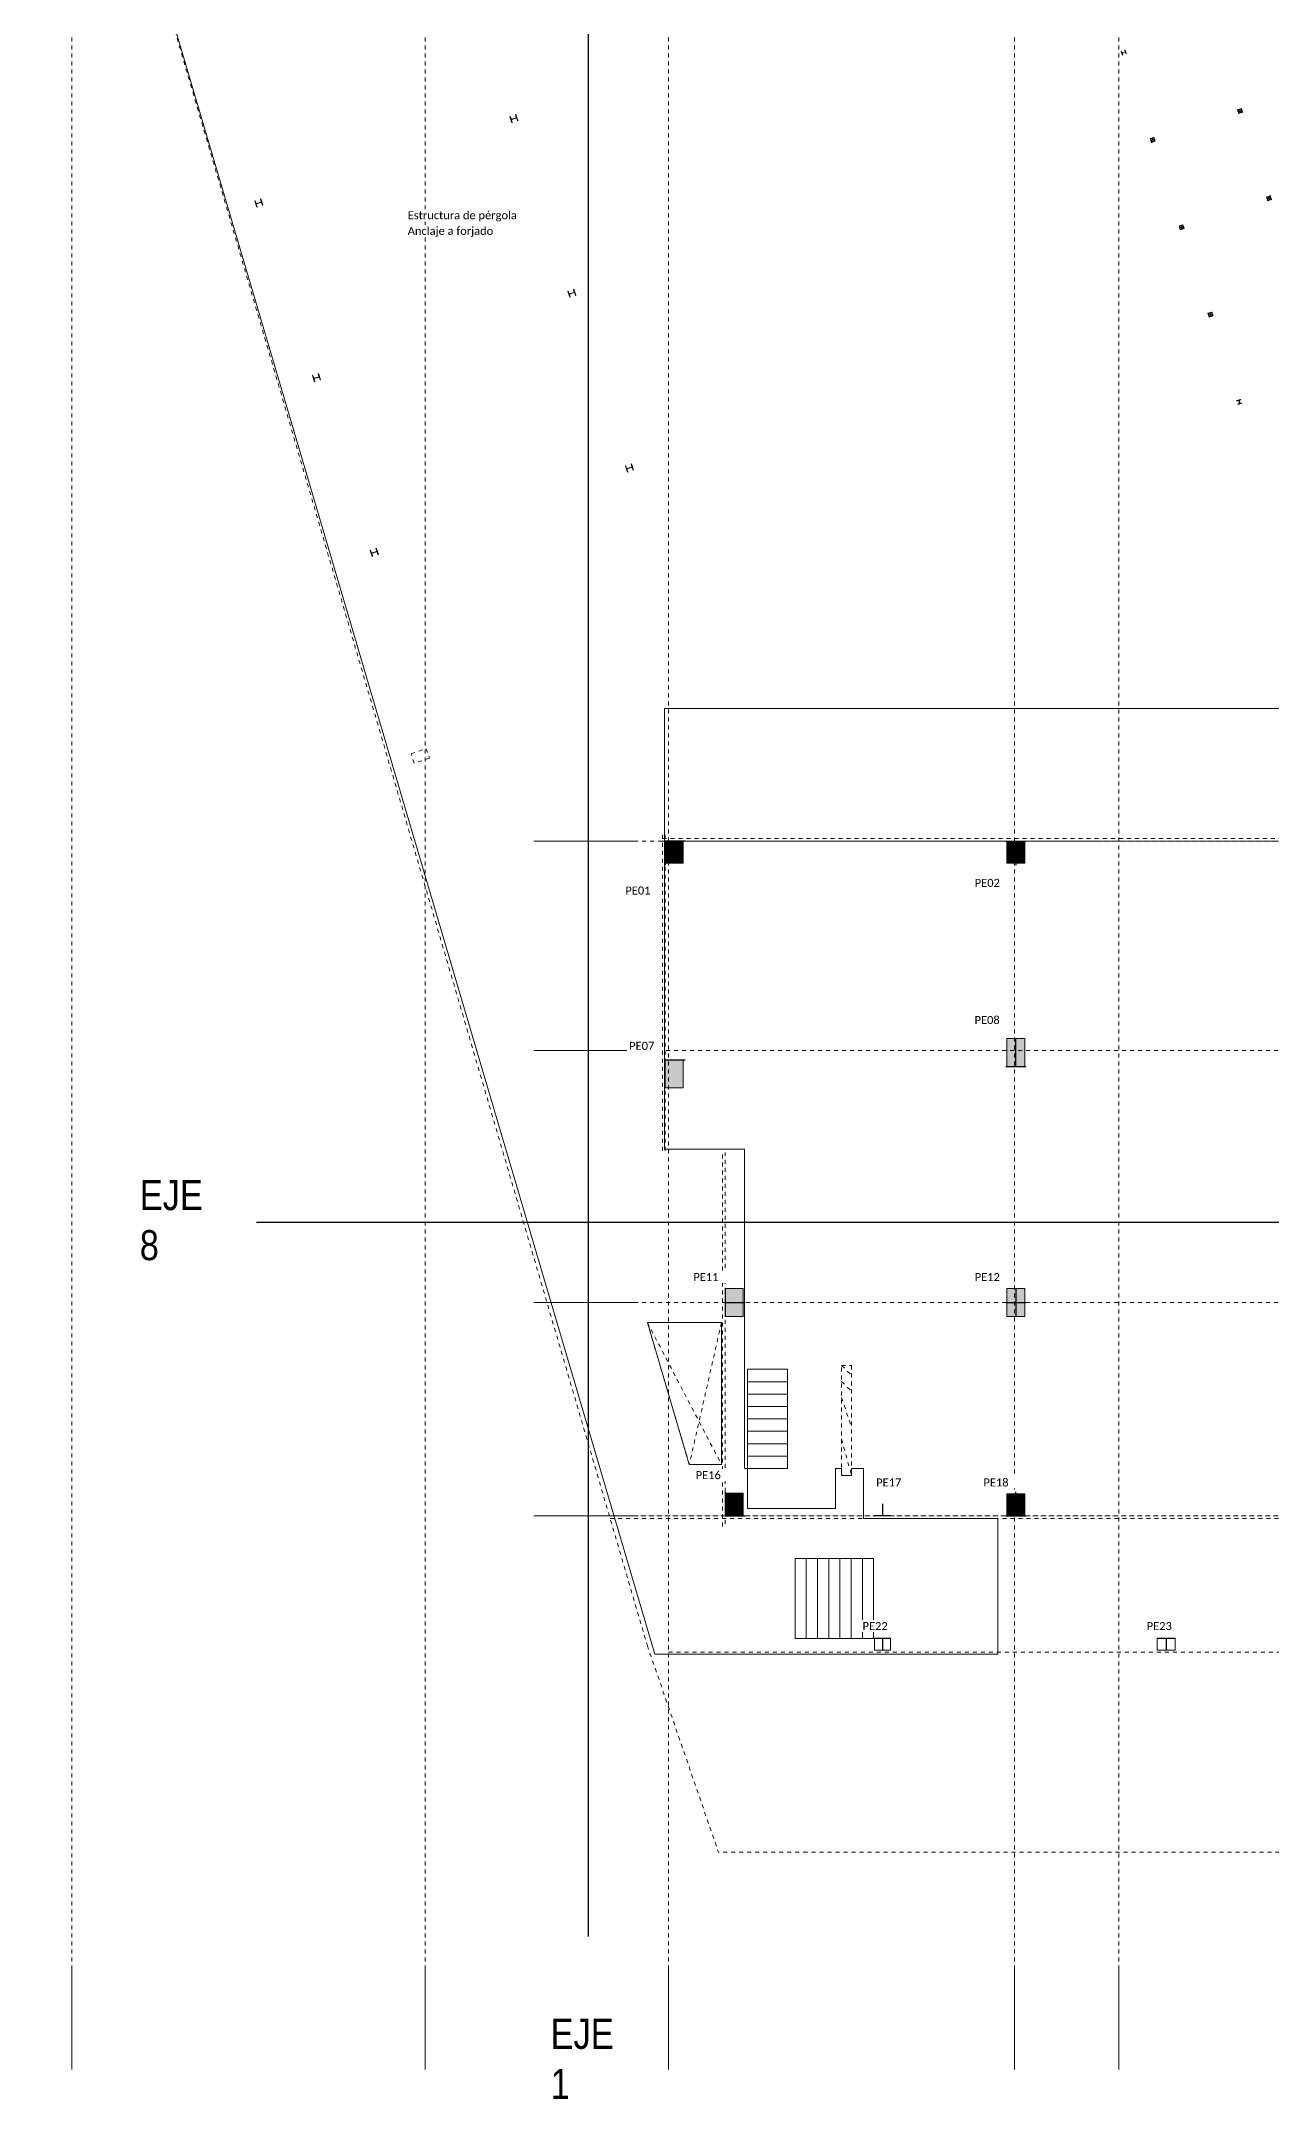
# Model space of a CAD drawing. Header units: millimetres. Extents: x -65 to 53, y -59 to 44.
# Drawn here: x -48.1 to -17.3, y -59 to -7.6 of the extents above; entities that cross this region are included whole.
import ezdxf

# ---------------------------------------------------------------- set-up
doc = ezdxf.new("R2010")
doc.units = ezdxf.units.MM
doc.linetypes.add('Trazo general', pattern=[0.001875, 0.00125, -0.000625])
for name, color, linetype, lineweight, true_color in [('0-AR-TXT-1', 1, 'Continuous', 5, 0xff0000), ('0-AR-TXT-2', 5, 'Continuous', 5, 0x0000ff), ('00-AUX-5', 7, 'Continuous', 25, 0xff8000), ('00-AUX-6', 5, 'Trazo general', 5, 0x0000ff), ('1-AR-PILARES-1', 7, 'Continuous', 5, 0xc0c0c0), ('REJILLA-1', 7, 'Continuous', 5, 0x008080), ('REJILLA-2', 7, 'Trazo general', 5, 0x008080)]:
    doc.layers.add(name, color=color, linetype=linetype, lineweight=lineweight, true_color=true_color)
for name, color, linetype, lineweight in [('00-AUX-1', 7, 'Trazo general', 5), ('1-AR-ESCALERA', 7, 'Continuous', 5), ('1-AR-PILARES', 7, 'Continuous', 5), ('1-AR-VISTA', 7, 'Continuous', 5)]:
    doc.layers.add(name, color=color, linetype=linetype, lineweight=lineweight)
doc.layers.add('EJES DE REPLANTEO', color=30, linetype='Continuous')
doc.styles.add('Calibri', font='calibri.ttf', dxfattribs={"height": 0.2})
doc.styles.add('FS_Technic', font='technic_.ttf', dxfattribs={"height": 2.5})

# ---------------------------------------------------------------- blocks, each defined once
blk = doc.blocks.new('Metálico - HEB - HEB 100-5133296-Planta baja - forjado 03- STR')
at = {"layer": '1-AR-PILARES-1'}
blk.add_hatch(color=256, dxfattribs=at).paths.add_polyline_path([(-0.05, -0.05), (0.05, -0.05), (0.05, -0.04), (0.015, -0.04), (0.007, -0.036), (0.003, -0.028), (0.003, 0.028), (0.007, 0.036), (0.015, 0.04), (0.05, 0.04), (0.05, 0.05), (-0.05, 0.05), (-0.05, 0.04), (-0.015, 0.04), (-0.007, 0.036), (-0.003, 0.028), (-0.003, -0.028), (-0.007, -0.036), (-0.015, -0.04), (-0.05, -0.04)])
at = {"layer": '1-AR-PILARES'}
for p, q in [((-0.05, 0.05), (-0.05, 0.04)), ((0.05, 0.05), (-0.05, 0.05)), ((-0.05, 0.04), (-0.015, 0.04)), ((-0.003, 0.028), (-0.003, -0.028)), ((0.003, -0.028), (0.003, 0.028)), ((0.015, 0.04), (0.05, 0.04)), ((0.05, 0.04), (0.05, 0.05)), ((-0.015, -0.04), (-0.05, -0.04)), ((-0.05, -0.04), (-0.05, -0.05)), ((-0.05, -0.05), (0.05, -0.05)), ((0.05, -0.04), (0.015, -0.04)), ((0.05, -0.05), (0.05, -0.04))]:
    blk.add_line(p, q, dxfattribs=at)
for centre, start, end in [((-0.015, 0.028), 0, 90), ((0.015, 0.028), 90, 180), ((-0.015, -0.028), 270, 0), ((0.015, -0.028), 180, 270)]:
    blk.add_arc(centre, 0.012, start, end, dxfattribs=at)
blk = doc.blocks.new('Metálico - HEB - HEB 160-12914162-Planta baja - forjado 03- STR')
at = {"layer": '1-AR-PILARES-1'}
blk.add_hatch(color=256, dxfattribs=at).paths.add_polyline_path([(0.08, -0.08), (0.08, -0.07), (0.015, -0.07), (0.007, -0.066), (0.003, -0.058), (0.003, 0.058), (0.007, 0.066), (0.015, 0.07), (0.08, 0.07), (0.08, 0.08), (-0.08, 0.08), (-0.08, 0.07), (-0.015, 0.07), (-0.007, 0.066), (-0.003, 0.058), (-0.003, -0.058), (-0.007, -0.066), (-0.015, -0.07), (-0.08, -0.07), (-0.08, -0.08)])
at = {"layer": '1-AR-PILARES'}
for p, q in [((-0.08, 0.08), (-0.08, 0.07)), ((0.08, 0.08), (-0.08, 0.08)), ((-0.08, 0.07), (-0.015, 0.07)), ((-0.003, 0.058), (-0.003, -0.058)), ((0.003, -0.058), (0.003, 0.058)), ((0.015, 0.07), (0.08, 0.07)), ((0.08, 0.07), (0.08, 0.08)), ((-0.015, -0.07), (-0.08, -0.07)), ((-0.08, -0.07), (-0.08, -0.08)), ((-0.08, -0.08), (0.08, -0.08)), ((0.08, -0.07), (0.015, -0.07)), ((0.08, -0.08), (0.08, -0.07))]:
    blk.add_line(p, q, dxfattribs=at)
for centre, start, end in [((-0.015, 0.058), 0, 90), ((0.015, 0.058), 90, 180), ((-0.015, -0.058), 270, 0), ((0.015, -0.058), 180, 270)]:
    blk.add_arc(centre, 0.012, start, end, dxfattribs=at)

msp = doc.modelspace()

# ---------------------------------------------------------------- hatches: boundary and pattern name
at = {"layer": '1-AR-PILARES-1'}
for points in [[(-32.48992, -28.12201), (-32.03992, -28.12201), (-32.03992, -27.57201), (-32.48992, -27.57201)], [(-23.50492, -28.12201), (-23.50492, -27.57201), (-23.95492, -27.57201), (-23.95492, -28.12201)], [(-23.50492, -33.20201), (-23.50492, -32.50201), (-23.95492, -32.50201), (-23.95492, -33.20201)], [(-32.03992, -33.73201), (-32.03992, -33.03201), (-32.48992, -33.03201), (-32.48992, -33.73201)], [(-30.53992, -39.45201), (-30.53992, -38.75201), (-30.98992, -38.75201), (-30.98992, -39.45201)], [(-23.50492, -39.45201), (-23.50492, -38.75201), (-23.95492, -38.75201), (-23.95492, -39.45201)], [(-30.98992, -44.42201), (-30.53992, -44.42201), (-30.53992, -43.87201), (-30.98992, -43.87201)], [(-23.50492, -44.43201), (-23.50492, -43.88201), (-23.95492, -43.88201), (-23.95492, -44.43201)]]:
    msp.add_hatch(color=256, dxfattribs=at).paths.add_polyline_path(points)

# ---------------------------------------------------------------- linework, layer by layer
at = {"layer": '00-AUX-1'}
for p, q in [((-38.8414, -25.38439), (-38.46198, -25.25774)), ((-38.76225, -25.62153), (-38.8414, -25.38439)), ((-38.38283, -25.49488), (-38.76225, -25.62153)), ((-38.46198, -25.25774), (-38.38283, -25.49488)), ((-31.88975, -43.15201), (-32.93698, -39.60201)), ((-32.93698, -39.60201), (-31.08492, -39.60201)), ((-32.93698, -39.60201), (-31.08492, -43.15201)), ((-31.08492, -39.60201), (-31.88975, -43.15201)), ((-31.08492, -39.60201), (-31.08492, -43.15201)), ((-28.08492, -43.42701), (-28.08492, -40.67701)), ((-28.08492, -40.67701), (-27.83492, -40.67701)), ((-28.08492, -40.67701), (-27.83492, -40.92701)), ((-28.08492, -41.07701), (-27.83492, -41.32701)), ((-27.83492, -40.67701), (-27.83492, -43.42701)), ((-28.08492, -41.47701), (-27.83492, -42.22701)), ((-28.08492, -42.51379), (-27.83492, -43.42701)), ((-31.08492, -43.15201), (-31.88975, -43.15201)), ((-27.83492, -43.42701), (-28.08492, -43.42701))]:
    msp.add_line(p, q, dxfattribs=at)
at = {"layer": '00-AUX-5'}
for p, q in [((-31.98992, -27.57201), (-32.48992, -27.57201)), ((-32.48992, -27.57201), (-32.48992, -28.17201)), ((-23.97992, -27.57201), (-23.47992, -27.57201)), ((-23.72992, -27.57201), (-23.72992, -28.17201)), ((-23.72992, -33.20201), (-23.72992, -32.50201)), ((-32.48992, -33.73201), (-32.48992, -33.03201)), ((-32.48992, -33.03201), (-31.98992, -33.03201)), ((-23.97992, -33.20201), (-23.47992, -33.20201)), ((-30.98992, -38.75201), (-30.98992, -39.45201)), ((-23.72992, -38.75201), (-23.72992, -39.45201)), ((-30.98992, -39.10201), (-30.48992, -39.10201)), ((-23.97992, -39.10201), (-23.47992, -39.10201)), ((-30.98992, -43.83201), (-30.98992, -44.43201)), ((-27.05992, -44.13201), (-27.05992, -44.43201)), ((-23.72992, -44.43201), (-23.72992, -43.83201)), ((-30.98992, -44.43201), (-30.48992, -44.43201)), ((-26.85992, -44.43201), (-27.25992, -44.43201)), ((-23.97992, -44.43201), (-23.47992, -44.43201)), ((-27.25992, -47.49201), (-26.85992, -47.49201)), ((-27.05992, -47.49201), (-27.05992, -47.79201)), ((-20.19992, -47.49201), (-19.74992, -47.49201)), ((-19.97492, -47.49201), (-19.97492, -47.79201))]:
    msp.add_line(p, q, dxfattribs=at)
at = {"layer": '00-AUX-6'}
for p, q in [((-47.49795, 2.10486), (-32.93783, -47.67945)), ((-32.55992, -35.31201), (-32.55992, -27.41201)), ((-32.55992, -27.50201), (26.26008, -27.50201)), ((-32.55992, -27.57201), (26.26008, -27.57201)), ((-32.48992, -35.31201), (-32.48992, -27.41201)), ((-31.05992, -44.70201), (-31.05992, -35.35201)), ((-30.98992, -44.63201), (-30.98992, -35.35201)), ((-33.90174, -44.43201), (43.26008, -44.43201)), ((-33.86711, -44.50201), (43.26008, -44.50201)), ((-32.93783, -47.67945), (-31.16105, -52.84245)), ((-32.40583, -47.84245), (43.26008, -47.84245)), ((43.26008, -52.84245), (-31.16105, -52.84245))]:
    msp.add_line(p, q, dxfattribs=at)
at = {"layer": '1-AR-ESCALERA'}
for p, q in [((-29.43492, -40.77241), (-30.43492, -40.77241)), ((-30.43492, -40.77241), (-30.43492, -43.25241)), ((-29.43492, -40.77241), (-30.43492, -40.77241)), ((-29.43492, -41.08241), (-30.43492, -41.08241)), ((-29.43492, -40.77241), (-29.43492, -43.25241)), ((-29.43492, -41.39241), (-30.43492, -41.39241)), ((-29.43492, -41.70241), (-30.43492, -41.70241)), ((-29.43492, -42.01241), (-30.43492, -42.01241)), ((-29.43492, -42.32241), (-30.43492, -42.32241)), ((-29.43492, -42.63241), (-30.43492, -42.63241)), ((-29.43492, -42.94241), (-30.43492, -42.94241)), ((-29.43492, -43.25241), (-30.43492, -43.25241)), ((-29.24532, -45.50201), (-29.24532, -47.50201)), ((-29.24532, -45.50201), (-27.28532, -45.50201)), ((-29.24532, -45.50201), (-29.24532, -47.50201)), ((-28.96532, -45.50201), (-28.96532, -47.50201)), ((-28.68532, -45.50201), (-28.68532, -47.50201)), ((-28.40532, -45.50201), (-28.40532, -47.50201)), ((-28.12532, -45.50201), (-28.12532, -47.50201)), ((-27.84532, -45.50201), (-27.84532, -47.50201)), ((-27.56532, -45.50201), (-27.56532, -47.50201)), ((-27.28532, -45.50201), (-27.28532, -47.50201)), ((-29.24532, -47.50201), (-27.28532, -47.50201))]:
    msp.add_line(p, q, dxfattribs=at)
at = {"layer": '1-AR-PILARES'}
for p, q in [((-32.03992, -27.57201), (-32.48992, -27.57201)), ((-32.48992, -27.57201), (-32.48992, -28.12201)), ((-32.03992, -28.12201), (-32.03992, -27.57201)), ((-23.50492, -27.57201), (-23.95492, -27.57201)), ((-23.95492, -27.57201), (-23.95492, -28.12201)), ((-23.50492, -28.12201), (-23.50492, -27.57201)), ((-32.48992, -28.12201), (-32.03992, -28.12201)), ((-23.95492, -28.12201), (-23.50492, -28.12201)), ((-23.50492, -32.50201), (-23.95492, -32.50201)), ((-23.95492, -32.50201), (-23.95492, -33.20201)), ((-23.50492, -33.20201), (-23.50492, -32.50201)), ((-32.03992, -33.03201), (-32.48992, -33.03201)), ((-32.48992, -33.03201), (-32.48992, -33.73201)), ((-32.03992, -33.73201), (-32.03992, -33.03201)), ((-23.95492, -33.20201), (-23.50492, -33.20201)), ((-32.48992, -33.73201), (-32.03992, -33.73201)), ((-30.53992, -38.75201), (-30.98992, -38.75201)), ((-30.98992, -38.75201), (-30.98992, -39.45201)), ((-30.53992, -39.45201), (-30.53992, -38.75201)), ((-23.50492, -38.75201), (-23.95492, -38.75201)), ((-23.95492, -38.75201), (-23.95492, -39.45201)), ((-23.50492, -39.45201), (-23.50492, -38.75201)), ((-30.98992, -39.45201), (-30.53992, -39.45201)), ((-23.95492, -39.45201), (-23.50492, -39.45201)), ((-30.98992, -43.87201), (-30.98992, -44.42201)), ((-30.53992, -43.87201), (-30.98992, -43.87201)), ((-30.53992, -44.42201), (-30.53992, -43.87201)), ((-23.50492, -43.88201), (-23.95492, -43.88201)), ((-23.95492, -43.88201), (-23.95492, -44.43201)), ((-23.50492, -44.43201), (-23.50492, -43.88201)), ((-30.98992, -44.42201), (-30.53992, -44.42201)), ((-23.95492, -44.43201), (-23.50492, -44.43201)), ((-26.85992, -47.49201), (-27.25992, -47.49201)), ((-27.25992, -47.79201), (-27.25992, -47.49201)), ((-26.85992, -47.79201), (-27.25992, -47.79201)), ((-26.85992, -47.79201), (-26.85992, -47.49201)), ((-19.74992, -47.49201), (-20.19992, -47.49201)), ((-20.19992, -47.79201), (-20.19992, -47.49201)), ((-19.74992, -47.79201), (-20.19992, -47.79201)), ((-19.74992, -47.79201), (-19.74992, -47.49201))]:
    msp.add_line(p, q, dxfattribs=at)
at = {"layer": '1-AR-VISTA'}
for p, q in [((-32.75256, -47.89201), (-48.08542, 4.08446)), ((-32.50992, -24.25201), (-32.50992, -35.26701)), ((-14.97992, -24.25201), (-32.50992, -24.25201)), ((-32.50992, -35.26701), (-30.50992, -35.26701)), ((-30.50992, -35.26701), (-30.50992, -43.25201)), ((-31.08492, -39.60201), (-32.93698, -39.60201)), ((-32.93698, -39.60201), (-31.88975, -43.15201)), ((-31.08492, -43.15201), (-31.08492, -39.60201)), ((-31.88975, -43.15201), (-31.08492, -43.15201)), ((-30.50992, -43.25201), (-30.43492, -43.25201)), ((-30.43492, -43.25241), (-30.43492, -44.25201)), ((-28.23532, -43.25201), (-28.08492, -43.25201)), ((-28.23532, -44.25201), (-28.23532, -43.25201)), ((-28.08492, -43.25201), (-28.08492, -43.42701)), ((-28.08492, -43.42701), (-27.83492, -43.42701)), ((-27.83492, -43.25201), (-27.53532, -43.25201)), ((-27.83492, -43.42701), (-27.83492, -43.25201)), ((-27.53532, -43.25201), (-27.53532, -44.50201)), ((-30.43492, -44.25201), (-28.23532, -44.25201)), ((-27.53532, -44.50201), (-24.17992, -44.50201)), ((-24.17992, -44.50201), (-24.17992, -47.89201)), ((-24.17992, -47.89201), (-32.75256, -47.89201))]:
    msp.add_line(p, q, dxfattribs=at)
at = {"layer": 'EJES DE REPLANTEO'}
for p, q in [((-34.40992, -54.95395), (-34.40992, 40.43941)), ((46.39647, -37.10201), (-42.70837, -37.10201))]:
    msp.add_line(p, q, dxfattribs=at)
at = {"layer": 'REJILLA-1'}
for p, q in [((-35.77049, -27.57201), (-33.27049, -27.57201)), ((-35.77049, -32.80201), (-33.27049, -32.80201)), ((-35.77049, -39.10201), (-33.27049, -39.10201)), ((-35.77049, -44.43201), (-33.27049, -44.43201)), ((-47.31992, -58.27901), (-47.31992, -55.77901)), ((-38.48992, -58.27901), (-38.48992, -55.77901)), ((-32.40992, -58.27901), (-32.40992, -55.77901)), ((-23.75992, -58.27901), (-23.75992, -55.77901)), ((-21.15992, -58.27901), (-21.15992, -55.77901))]:
    msp.add_line(p, q, dxfattribs=at)
at = {"layer": 'REJILLA-2'}
for p, q in [((-47.31992, -55.77901), (-47.31992, 40.60006)), ((-38.48992, -55.77901), (-38.48992, 40.60006)), ((-32.40992, -55.77901), (-32.40992, 40.60006)), ((-23.75992, -55.77901), (-23.75992, 40.60006)), ((-21.15992, -55.77901), (-21.15992, 40.60006)), ((-33.27049, -27.57201), (48.77676, -27.57201)), ((-33.27049, -32.80201), (48.77676, -32.80201)), ((-33.27049, -39.10201), (48.77676, -39.10201)), ((-33.27049, -44.43201), (48.77676, -44.43201))]:
    msp.add_line(p, q, dxfattribs=at)

# ---------------------------------------------------------------- block references
at = {"layer": '1-AR-PILARES'}
for name, p, rotation in [('Metálico - HEB - HEB 100-5133296-Planta baja - forjado 03- STR', (-21.03226, -7.854), 108.301009534733), ('Metálico - HEB - HEB 100-5133296-Planta baja - forjado 03- STR', (-18.12637, -9.31544), 108.301009534733), ('Metálico - HEB - HEB 100-5133296-Planta baja - forjado 03- STR', (-18.12637, -9.31544), 18.30100953473274), ('Metálico - HEB - HEB 100-5133296-Planta baja - forjado 03- STR', (-18.12637, -9.31544), 18.30100953473274), ('Metálico - HEB - HEB 100-5133296-Planta baja - forjado 03- STR', (-18.12637, -9.31544), 108.301009534733), ('Metálico - HEB - HEB 160-12914162-Planta baja - forjado 03- STR', (-36.27349, -9.50673), 288.3010095347399), ('Metálico - HEB - HEB 100-5133296-Planta baja - forjado 03- STR', (-20.31004, -10.03766), 18.30100953473274), ('Metálico - HEB - HEB 100-5133296-Planta baja - forjado 03- STR', (-20.31004, -10.03766), 108.301009534733), ('Metálico - HEB - HEB 160-12914162-Planta baja - forjado 03- STR', (-42.64921, -11.61542), 288.3010095347399), ('Metálico - HEB - HEB 100-5133296-Planta baja - forjado 03- STR', (-17.40415, -11.49911), 18.30100953473274), ('Metálico - HEB - HEB 100-5133296-Planta baja - forjado 03- STR', (-17.40415, -11.49911), 108.301009534733), ('Metálico - HEB - HEB 100-5133296-Planta baja - forjado 03- STR', (-17.40415, -11.49911), 108.301009534733), ('Metálico - HEB - HEB 100-5133296-Planta baja - forjado 03- STR', (-17.40415, -11.49911), 18.30100953473274), ('Metálico - HEB - HEB 100-5133296-Planta baja - forjado 03- STR', (-19.58781, -12.22133), 108.301009534733), ('Metálico - HEB - HEB 100-5133296-Planta baja - forjado 03- STR', (-19.58781, -12.22133), 18.30100953473274), ('Metálico - HEB - HEB 160-12914162-Planta baja - forjado 03- STR', (-34.82472, -13.87263), 288.3010095347399), ('Metálico - HEB - HEB 100-5133296-Planta baja - forjado 03- STR', (-18.86559, -14.40499), 108.301009534733), ('Metálico - HEB - HEB 100-5133296-Planta baja - forjado 03- STR', (-18.86559, -14.40499), 18.30100953473274), ('Metálico - HEB - HEB 160-12914162-Planta baja - forjado 03- STR', (-41.20476, -15.98275), 288.3010095347399), ('Metálico - HEB - HEB 100-5133296-Planta baja - forjado 03- STR', (-18.14337, -16.58866), 18.30100953473274), ('Metálico - HEB - HEB 160-12914162-Planta baja - forjado 03- STR', (-33.3846, -18.24139), 288.3010095347399), ('Metálico - HEB - HEB 160-12914162-Planta baja - forjado 03- STR', (-39.76032, -20.35008), 288.3010095347399)]:
    msp.add_blockref(name, p, dxfattribs=dict(at, rotation=rotation))

# ---------------------------------------------------------------- texts
at = {"layer": '0-AR-TXT-2', "insert": (-27.21997, -43.50053), "char_height": 0.2, "width": 0.76962, "attachment_point": 1, "style": 'Calibri', "bg_fill": 3, "box_fill_scale": 1.25, "bg_fill_color": 256, "bg_fill_true_color": 13158600, "bg_fill_transparency": 0}
msp.add_mtext('PE17', dxfattribs=at)
at = {"layer": 'EJES DE REPLANTEO', "char_height": 0.75, "attachment_point": 1, "style": 'FS_Technic'}
for s, insert, width in [('EJE 8', (-45.62208, -36.0426), 0.4617814), ('EJE 1', (-35.35419, -57.00938), 0.515381)]:
    msp.add_mtext(s, dxfattribs=dict(at, insert=insert, width=width))

# ---------------------------------------------------------------- next in the draw order: texts
at = {"layer": '0-AR-TXT-1', "insert": (-38.9258, -11.82199), "char_height": 0.2, "width": 3.3670875, "attachment_point": 1, "style": 'Calibri', "bg_fill": 3, "box_fill_scale": 1.25, "bg_fill_color": 256, "bg_fill_true_color": 13158600, "bg_fill_transparency": 0}
msp.add_mtext('Estructura de pérgola', dxfattribs=at)
at = {"layer": '0-AR-TXT-2', "char_height": 0.2, "width": 0.76962, "attachment_point": 1, "style": 'Calibri', "bg_fill": 3, "box_fill_scale": 1.25, "bg_fill_color": 256, "bg_fill_true_color": 13158600, "bg_fill_transparency": 0}
for s, insert in [('PE01', (-33.48814, -28.70337)), ('PE02', (-24.75786, -28.51188)), ('PE08', (-24.76242, -31.94144)), ('PE07', (-33.39242, -32.5856)), ('PE11', (-31.78829, -38.36591)), ('PE12', (-24.75829, -38.36591)), ('PE16', (-31.73034, -43.3177)), ('PE18', (-24.53997, -43.50053)), ('PE22', (-27.56108, -47.09094)), ('PE23', (-20.46108, -47.09094))]:
    msp.add_mtext(s, dxfattribs=dict(at, insert=insert))

# ---------------------------------------------------------------- next in the draw order: texts
at = {"layer": '0-AR-TXT-1', "insert": (-38.9258, -12.21225), "char_height": 0.2, "width": 2.629535, "attachment_point": 1, "style": 'Calibri', "bg_fill": 3, "box_fill_scale": 1.25, "bg_fill_color": 256, "bg_fill_true_color": 13158600, "bg_fill_transparency": 0}
msp.add_mtext('Anclaje a forjado', dxfattribs=at)

doc.saveas('drawing.dxf')
